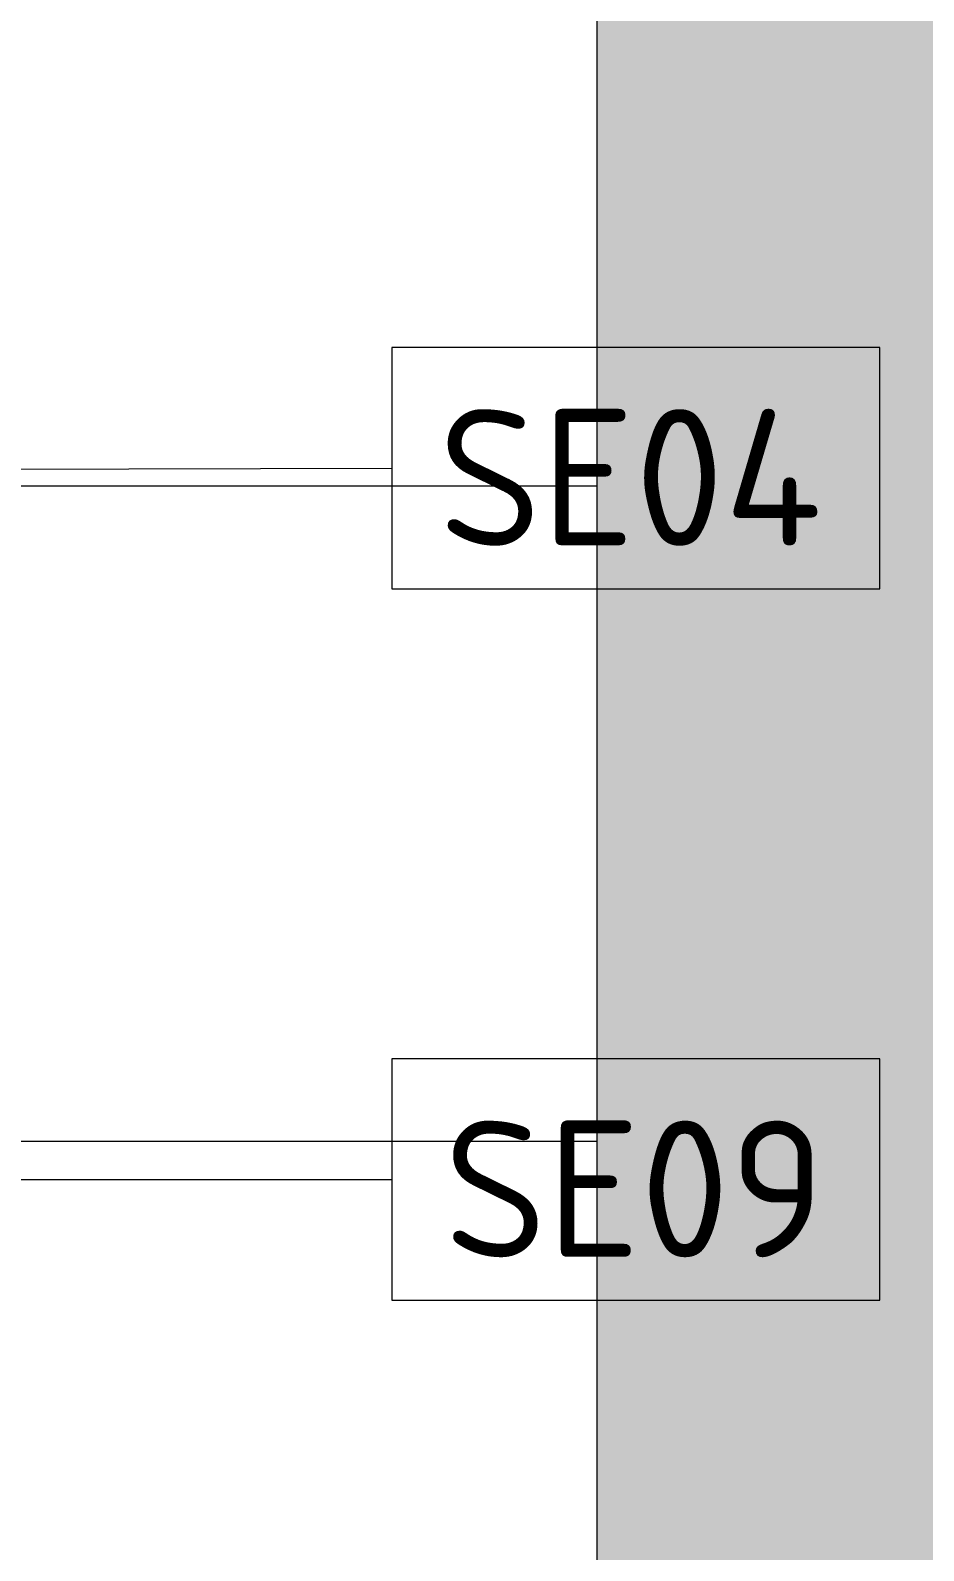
# Model space of a CAD drawing. Header units: millimetres. Extents: x 72431 to 128923, y -1987 to 12500.
# Drawn here: x 95538 to 95947, y 8813 to 9509 of the extents above; entities that cross this region are included whole.
import ezdxf

# ---------------------------------------------------------------- set-up
doc = ezdxf.new("R2010")
doc.units = ezdxf.units.MM
for name, color, linetype, lineweight in [('A-WALL-PATT', 7, 'Continuous', 9), ('I-WALL', 7, 'Continuous', 9), ('P-SANR-FIXT-IDEN', 7, 'Continuous', 9)]:
    doc.layers.add(name, color=color, linetype=linetype, lineweight=lineweight)
doc.styles.add('GOST Common_7', font='GOST_Common.ttf', dxfattribs={"height": 62.5})

# ---------------------------------------------------------------- blocks, each defined once
blk = doc.blocks.new('М_сантехническая_рамка1 - В рамке-30590747-Развертка 3_08-1')
at = {"layer": 'P-SANR-FIXT-IDEN'}
for p, q in [((78644.27, 9363.5), (78420.95, 9363.5)), ((78420.95, 9363.5), (78420.95, 9253.05)), ((78644.27, 9253.05), (78644.27, 9363.5)), ((78420.95, 9253.05), (78644.27, 9253.05))]:
    blk.add_line(p, q, dxfattribs=at)

msp = doc.modelspace()

# ---------------------------------------------------------------- hatches: boundary and pattern name
at = {"layer": 'A-WALL-PATT'}
h = msp.add_hatch(color=256, dxfattribs=at)
h.paths.add_polyline_path([(95798.62, 8400), (95798.62, 8450), (96395.12, 8450), (96395.15, 8860), (97611.62, 8860), (97611.62, 11800), (93283.62, 11800), (93283.62, 9150), (94597.62, 9150), (94597.62, 10200), (95797.62, 10200), (95797.62, 8400)])
h.paths.add_polyline_path([(96415.12, 8450), (97610.12, 8450), (97610.12, 8820), (96415.12, 8820), (96415.12, 8455.19)])
h = msp.add_hatch(dxfattribs=at)
h.set_pattern_fill('FP_10', color=256, style=0, pattern_type=2)
h.set_pattern_definition([(90, (94597.62, 8400), (-300, 2e-14), []), (180, (94597.62, 8400), (-4e-14, -300), [])])
h.paths.add_polyline_path([(95176.13, 9193.66), (95176.31, 9193.94), (95176.44, 9194.88), (95176.71, 9194.99), (95176.86, 9195.29), (95176.86, 9195.72), (95177.59, 9195.23), (95177.9, 9195.48), (95177.59, 9196.05), (95178.1, 9196.12), (95176.98, 9198.93), (95177.07, 9207.13), (95176.83, 9207.13), (95176.62, 9206.23), (95176.45, 9206.33), (95176.3, 9210.54), (95176.03, 9201.16), (95175.96, 9194.58), (95176.12, 9193.7)])
h.paths.add_polyline_path([(95760.65, 8400), (95797.62, 8400), (95797.62, 10200), (94597.62, 10200), (94597.62, 9150), (94783.62, 9150), (94783.62, 8400), (94798.05, 8400), (94897.62, 8426.74), (94897.62, 9100), (95174.12, 9100), (95175.9, 9190.7), (95175.91, 9191.14), (95175.88, 9202.74), (95176.48, 9222.01), (95177.02, 9242.41), (95176.91, 9242.41), (95177.04, 9244.83), (95177.26, 9245.02), (95177.26, 9245.54), (95216.85, 9245.27), (95217.3, 9230.78), (95218.63, 9182.37), (95219.99, 9100), (95497.62, 9100), (95497.62, 8427.18), (95538.52, 8416.24), (95552.62, 8670), (95732.62, 8670), (95747.62, 8400)])
h.paths.add_polyline_path([(95217.77, 9183.58), (95218.5, 9187.37), (95218.24, 9186.21), (95217.97, 9184.71)])
h.paths.add_polyline_path([(95217.95, 9192.45), (95218.36, 9193.69), (95217.7, 9209.24), (95217.26, 9208.4), (95216.97, 9204.79), (95216.9, 9204.49), (95216.83, 9197.74), (95216.33, 9196.59), (95217.1, 9197), (95216.82, 9196.39), (95217.16, 9196.07), (95217.24, 9195.8), (95217.48, 9195.71), (95217.63, 9195.15), (95217.82, 9194.87), (95218.06, 9194.87), (95217.97, 9192.59)])
h.paths.add_polyline_path([(95216.01, 9196.12), (95216.27, 9196.51), (95216.15, 9196.39), (95216.06, 9196.22)])
h.paths.add_polyline_path([(95176.31, 9212.51), (95176.8, 9213.03), (95176.33, 9213.87), (95176.32, 9213.24)])
h.paths.add_polyline_path([(95217.8, 9212.51), (95217.51, 9213.27), (95217.5, 9212.93), (95217.74, 9212.58)])
h.paths.add_polyline_path([(95217.45, 9213.9), (95217.77, 9214.25), (95217.54, 9214.18), (95217.45, 9213.97)])
h.paths.add_polyline_path([(95176.76, 9214.56), (95176.59, 9214.74), (95176.66, 9214.59)])
h.paths.add_polyline_path([(95176.8, 9214.85), (95176.66, 9215.15), (95176.35, 9215.22), (95176.37, 9214.93), (95176.66, 9214.88)])
h.paths.add_polyline_path([(95418.62, 9217.45), (95363.62, 9217.45), (95363.62, 9348.38), (95375.49, 9348.38), (95375.49, 9361.7), (95375.99, 9362.2), (95382.54, 9362.49), (95382.83, 9363.19), (95382.83, 9372.85), (95381.46, 9372.85), (95380.96, 9373.35), (95380.96, 9395.64), (95381.46, 9396.14), (95386.27, 9396.65), (95391.12, 9396.82), (95399.41, 9396.29), (95400.78, 9396.14), (95401.28, 9395.64), (95401.28, 9373.35), (95400.78, 9372.85), (95399.41, 9372.85), (95399.69, 9362.49), (95400.39, 9362.2), (95406.24, 9362.2), (95406.74, 9361.7), (95406.74, 9348.38), (95418.62, 9348.38)])
h.paths.add_polyline_path([(95176.6, 9239.72), (95176.7, 9243.73), (95176.63, 9240.5)])

# ---------------------------------------------------------------- linework, layer by layer
at = {"layer": 'I-WALL'}
msp.add_line((95797.62, 8400), (95797.62, 10200), dxfattribs=at)
at = {"layer": 'P-SANR-FIXT-IDEN'}
for p, q in [((95418.62, 9307.5), (95703.57, 9308.28)), ((95481.17, 8982.66), (95703.57, 8982.66))]:
    msp.add_line(p, q, dxfattribs=at)

# ---------------------------------------------------------------- block references
for p in [(17282.62, 0), (17282.62, -325.62)]:
    msp.add_blockref('М_сантехническая_рамка1 - В рамке-30590747-Развертка 3_08-1', p, dxfattribs=at)

# ---------------------------------------------------------------- texts
at = {"layer": 'P-SANR-FIXT-IDEN', "char_height": 62.5, "attachment_point": 1, "style": 'GOST Common_7'}
for s, insert, width in [('SE04', (95724.91, 9335.2), 228.4809), ('SE09', (95727.41, 9009.58), 222.4683)]:
    msp.add_mtext(s, dxfattribs=dict(at, insert=insert, width=width))

doc.saveas('drawing.dxf')
